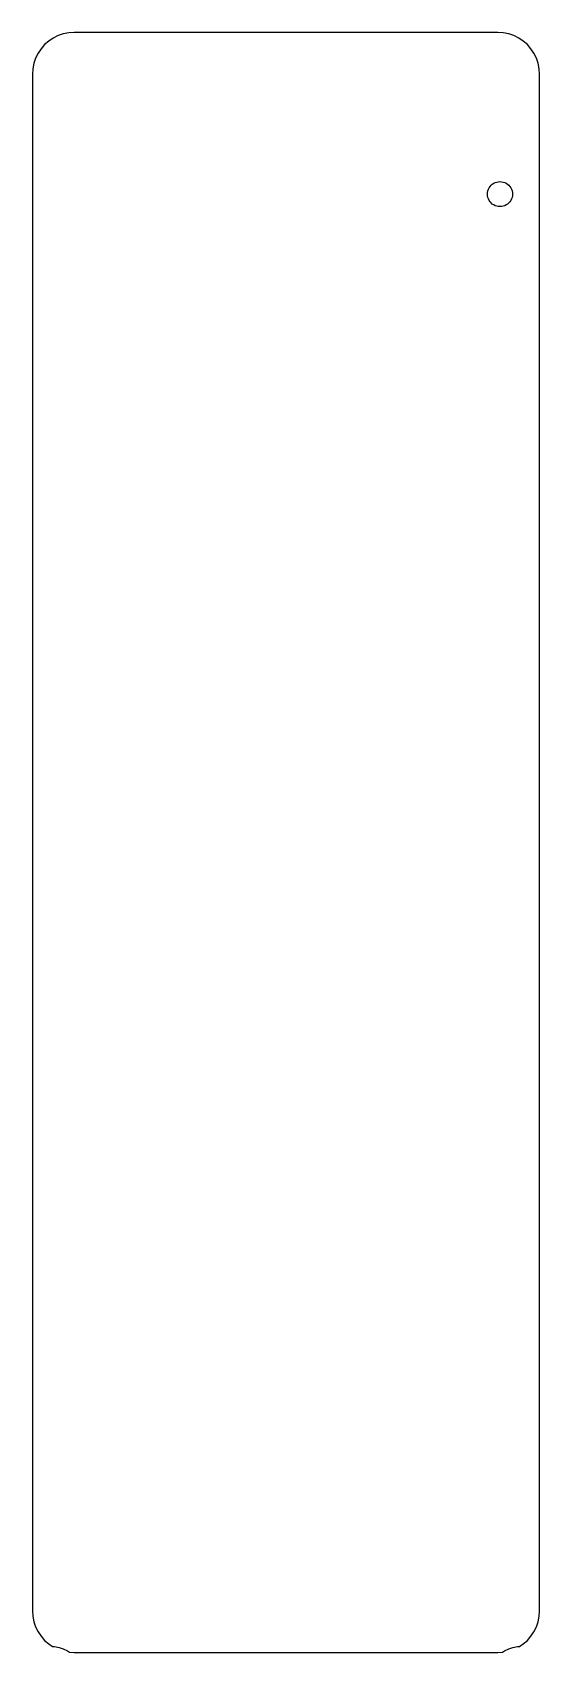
# Model space of a CAD drawing. Header units: metres. Extents: x 0 to 49, y 0 to 155.
import ezdxf

# ---------------------------------------------------------------- set-up
doc = ezdxf.new("R2010")
doc.units = ezdxf.units.M

msp = doc.modelspace()

# ---------------------------------------------------------------- linework, layer by layer
for p, q in [((1.17, 154.13), (0.83, 153.74)), ((1.56, 154.47), (1.17, 154.13)), ((2, 154.76), (1.56, 154.47)), ((2.47, 155), (2, 154.76)), ((2.96, 155.16), (2.47, 155)), ((3.48, 155.27), (2.96, 155.16)), ((4, 155.3), (3.48, 155.27)), ((44.6, 155.3), (4, 155.3)), ((45.12, 155.27), (44.6, 155.3)), ((45.64, 155.16), (45.12, 155.27)), ((46.13, 155), (45.64, 155.16)), ((46.6, 154.76), (46.13, 155)), ((47.03, 154.47), (46.6, 154.76)), ((47.43, 154.13), (47.03, 154.47)), ((47.77, 153.74), (47.43, 154.13)), ((0.14, 152.34), (0.03, 151.82)), ((0.3, 152.83), (0.14, 152.34)), ((0.54, 153.3), (0.3, 152.83)), ((0.83, 153.74), (0.54, 153.3)), ((48.06, 153.3), (47.77, 153.74)), ((48.3, 152.83), (48.06, 153.3)), ((48.46, 152.34), (48.3, 152.83)), ((48.57, 151.82), (48.46, 152.34)), ((0.03, 151.82), (0, 151.3)), ((0, 151.3), (0, 4)), ((48.6, 151.3), (48.57, 151.82)), ((48.6, 4), (48.6, 151.3)), ((43.6, 139.8), (43.61, 139.96)), ((43.61, 139.64), (43.6, 139.8)), ((43.61, 139.96), (43.64, 140.11)), ((43.64, 140.11), (43.69, 140.26)), ((43.69, 140.26), (43.76, 140.4)), ((43.76, 140.4), (43.85, 140.53)), ((43.85, 140.53), (43.95, 140.65)), ((43.95, 140.65), (44.07, 140.75)), ((44.07, 140.75), (44.2, 140.84)), ((44.2, 140.84), (44.34, 140.91)), ((44.34, 140.91), (44.49, 140.96)), ((44.49, 140.96), (44.64, 140.99)), ((44.64, 140.99), (44.8, 141)), ((44.8, 141), (44.96, 140.99)), ((44.96, 140.99), (45.11, 140.96)), ((45.11, 140.96), (45.26, 140.91)), ((45.26, 140.91), (45.4, 140.84)), ((45.4, 140.84), (45.53, 140.75)), ((45.53, 140.75), (45.65, 140.65)), ((45.65, 140.65), (45.75, 140.53)), ((45.75, 140.53), (45.84, 140.4)), ((45.84, 140.4), (45.91, 140.26)), ((45.91, 140.26), (45.96, 140.11)), ((45.96, 140.11), (45.99, 139.96)), ((45.99, 139.96), (46, 139.8)), ((46, 139.8), (45.99, 139.64)), ((43.64, 139.49), (43.61, 139.64)), ((43.69, 139.34), (43.64, 139.49)), ((43.76, 139.2), (43.69, 139.34)), ((43.85, 139.07), (43.76, 139.2)), ((43.95, 138.95), (43.85, 139.07)), ((44.07, 138.85), (43.95, 138.95)), ((44.2, 138.76), (44.07, 138.85)), ((44.34, 138.69), (44.2, 138.76)), ((44.49, 138.64), (44.34, 138.69)), ((44.64, 138.61), (44.49, 138.64)), ((44.8, 138.6), (44.64, 138.61)), ((44.96, 138.61), (44.8, 138.6)), ((45.11, 138.64), (44.96, 138.61)), ((45.26, 138.69), (45.11, 138.64)), ((45.4, 138.76), (45.26, 138.69)), ((45.53, 138.85), (45.4, 138.76)), ((45.65, 138.95), (45.53, 138.85)), ((45.75, 139.07), (45.65, 138.95)), ((45.84, 139.2), (45.75, 139.07)), ((45.91, 139.34), (45.84, 139.2)), ((45.96, 139.49), (45.91, 139.34)), ((45.99, 139.64), (45.96, 139.49)), ((0, 4), (0.03, 3.48)), ((0.03, 3.48), (0.14, 2.96)), ((48.46, 2.96), (48.57, 3.48)), ((48.57, 3.48), (48.6, 4)), ((0.14, 2.96), (0.3, 2.47)), ((0.3, 2.47), (0.54, 2)), ((0.54, 2), (0.83, 1.56)), ((0.83, 1.56), (1.17, 1.17)), ((47.43, 1.17), (47.77, 1.56)), ((47.77, 1.56), (48.06, 2)), ((48.06, 2), (48.3, 2.47)), ((48.3, 2.47), (48.46, 2.96)), ((1.17, 1.17), (1.56, 0.83)), ((1.56, 0.83), (1.93, 0.59)), ((1.93, 0.59), (2.13, 0.57)), ((2.13, 0.57), (2.55, 0.49)), ((2.55, 0.49), (2.96, 0.35)), ((2.96, 0.35), (3.35, 0.16)), ((3.35, 0.16), (3.54, 0.03)), ((3.54, 0.03), (4, 0)), ((44.6, 0), (45.06, 0.03)), ((45.06, 0.03), (45.25, 0.16)), ((45.25, 0.16), (45.64, 0.35)), ((45.64, 0.35), (46.05, 0.49)), ((46.05, 0.49), (46.47, 0.57)), ((46.47, 0.57), (46.67, 0.59)), ((46.67, 0.59), (47.03, 0.83)), ((47.03, 0.83), (47.43, 1.17)), ((4, 0), (44.6, 0))]:
    msp.add_line(p, q)

doc.saveas('drawing.dxf')
